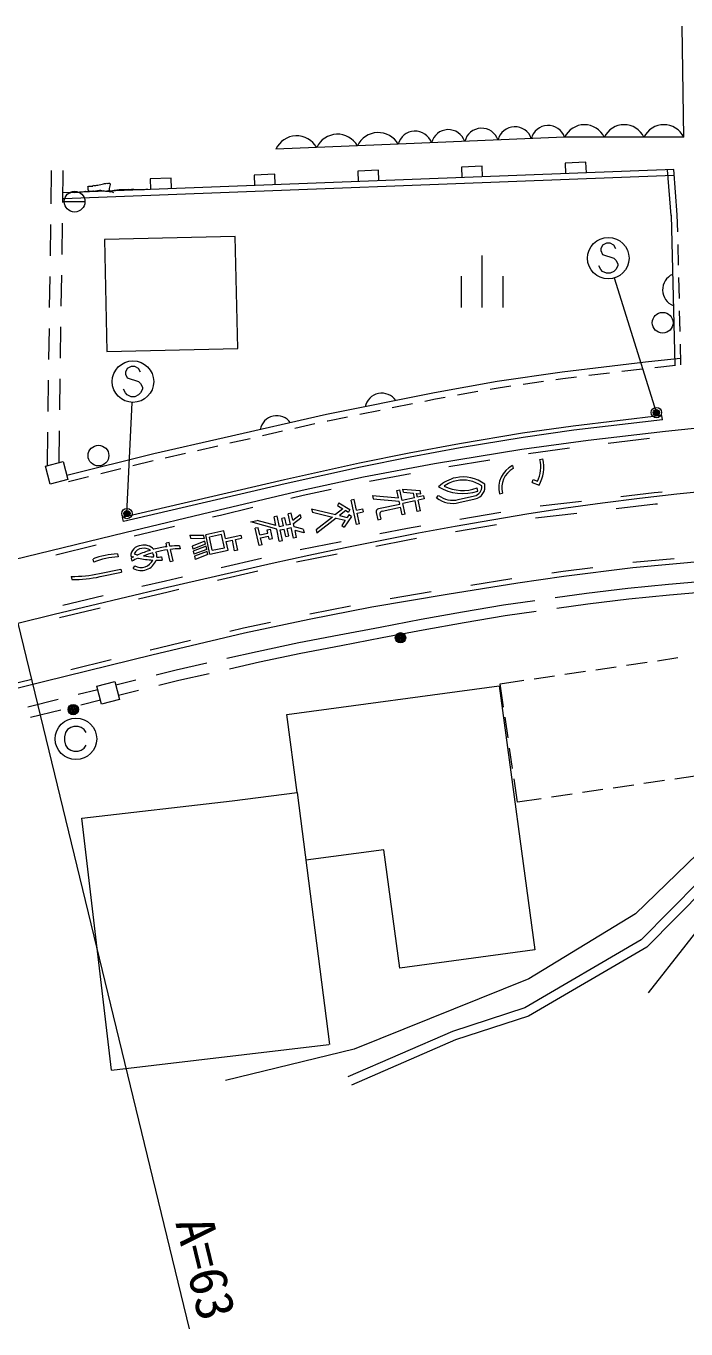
# Model space of a CAD drawing. Units: millimetres at full size, sheet at 1:1000; details may follow other scales. Extents: x 40000 to 680000, y 20000 to 380000.
# Drawn here: x 169795 to 201575, y 256278 to 319065 of the extents above; entities that cross this region are included whole.
import ezdxf
from ezdxf.enums import TextEntityAlignment as Align

# ---------------------------------------------------------------- set-up
doc = ezdxf.new("R2010")
doc.units = ezdxf.units.MM
doc.header["$LTSCALE"] = 1000
doc.header["$PDMODE"] = 32
doc.header["$PDSIZE"] = 500
doc.linetypes.add('CHAIN', pattern=[18.5, 12, -1.5, 3.5, -1.5])
for name, color, linetype, lineweight in [('M-BGD', 7, 'Continuous', 13), ('M-BMK', 2, 'Continuous', 13), ('M-STR-HTXT', 7, 'Continuous', 13), ('M-STR-STR1', 1, 'Continuous', 13), ('M-STR-STRC', 7, 'Continuous', 13)]:
    doc.layers.add(name, color=color, linetype=linetype, lineweight=lineweight)
doc.styles.add('ＭＳ ゴシック', font='')
doc.styles.get('ＭＳ ゴシック').set_extended_font_data('MS Gothic')

msp = doc.modelspace()

# ---------------------------------------------------------------- linework, layer by layer
at = {"layer": 'M-BGD'}
for p, q in [((171000, 310494), (171022, 312108)), ((171561, 310563), (171582, 312101)), ((200988, 312159), (171587, 311034)), ((186768, 312116), (185769, 312077)), ((185769, 312077), (185788, 311578)), ((186787, 311616), (186768, 312116)), ((191765, 312307), (190765, 312269)), ((190765, 312269), (190784, 311769)), ((191784, 311807), (191765, 312307)), ((196761, 312498), (195762, 312460)), ((195762, 312460), (195781, 311960)), ((196780, 311998), (196761, 312498)), ((200862, 309943), (200689, 312136)), ((201161, 309966), (200988, 312159)), ((200999, 311860), (171599, 310735)), ((176775, 311733), (175776, 311695)), ((175776, 311695), (175795, 311195)), ((176795, 311234), (176775, 311733)), ((181772, 311924), (180773, 311886)), ((180773, 311886), (180792, 311387)), ((181791, 311425), (181772, 311924)), ((171633, 310603), (172633, 310603)), ((171526, 308063), (171547, 309563)), ((200861, 309959), (201035, 302735)), ((201181, 309141), (201161, 309966)), ((170965, 307995), (170986, 309494)), ((201220, 307541), (201196, 308541)), ((191753, 308008), (191753, 305508)), ((171491, 305563), (171512, 307063)), ((170930, 305495), (170951, 306995)), ((190753, 307008), (190753, 305508)), ((192753, 307008), (192753, 305508)), ((201258, 305942), (201234, 306941)), ((201297, 304342), (201273, 305342)), ((171456, 303064), (171477, 304563)), ((170895, 302995), (170916, 304495)), ((201335, 302743), (201311, 303742)), ((200077, 302615), (201072, 302716)), ((171421, 300564), (171442, 302064)), ((195313, 302034), (195647, 302081)), ((195647, 302081), (196305, 302161)), ((196900, 302234), (197893, 302356)), ((198488, 302429), (199481, 302550)), ((170860, 300495), (170881, 301995)), ((190572, 301286), (191556, 301463)), ((192147, 301569), (192528, 301638)), ((192528, 301638), (193135, 301724)), ((193729, 301808), (194719, 301949)), ((187431, 300675), (188412, 300873)), ((189000, 300992), (189519, 301097)), ((189519, 301097), (189982, 301180)), ((184330, 300048), (185275, 300239)), ((185863, 300358), (186843, 300556)), ((200441, 300093), (200418, 300292)), ((170824, 297881), (170846, 299495)), ((171386, 298026), (171407, 299564)), ((181175, 299329), (182150, 299551)), ((182735, 299685), (183710, 299907)), ((184295, 300040), (184330, 300048)), ((179615, 298974), (180590, 299196)), ((197834, 298972), (199821, 299199)), ((176495, 298260), (177470, 298483)), ((178055, 298617), (179030, 298840)), ((193986, 298461), (195967, 298735)), ((173388, 297498), (174358, 297739)), ((174941, 297883), (175911, 298124)), ((190155, 297838), (192128, 298162)), ((171835, 297112), (172805, 297353)), ((186337, 297138), (188302, 297506)), ((182544, 296308), (183143, 296451)), ((183143, 296451), (184496, 296745)), ((198439, 296396), (200047, 296586)), ((200047, 296586), (200426, 296623)), ((179153, 295501), (180714, 295872)), ((194552, 295939), (196538, 296173)), ((198212, 295816), (200106, 296039)), ((200106, 296039), (200198, 296048)), ((178768, 295409), (179153, 295501)), ((190690, 295302), (192662, 295639)), ((194334, 295359), (196320, 295593)), ((174994, 294501), (176938, 294969)), ((186839, 294604), (188169, 294870)), ((188169, 294870), (188804, 294979)), ((190484, 294708), (192455, 295046)), ((171221, 293587), (173165, 294058)), ((183001, 293838), (184963, 294229)), ((186643, 294004), (188269, 294329)), ((188269, 294329), (188606, 294387)), ((179186, 292965), (181133, 293423)), ((182814, 293239), (184775, 293631)), ((199020, 293224), (201011, 293410)), ((179010, 292358), (180956, 292816)), ((195112, 292718), (195667, 292799)), ((195667, 292799), (197095, 292980)), ((175377, 292066), (176516, 292336)), ((176516, 292336), (177323, 292526)), ((191218, 292123), (193193, 292435)), ((200742, 292159), (198770, 291957)), ((202771, 292329), (200742, 292159)), ((171569, 291162), (173515, 291624)), ((175209, 291461), (176642, 291801)), ((176642, 291801), (177155, 291922)), ((187331, 291474), (189303, 291811)), ((194296, 291371), (192794, 291156)), ((196787, 291727), (195285, 291512)), ((198770, 291957), (196787, 291727)), ((198827, 291440), (196854, 291211)), ((200790, 291642), (198827, 291440)), ((202827, 291812), (200790, 291642)), ((171410, 290559), (173356, 291021)), ((183460, 290744), (185423, 291126)), ((190808, 290823), (188818, 290465)), ((192794, 291156), (190808, 290823)), ((194369, 290856), (192873, 290643)), ((196854, 291211), (195359, 290997)), ((180264, 290061), (181563, 290339)), ((186845, 290089), (184870, 289714)), ((188818, 290465), (186845, 290089)), ((190897, 290310), (188912, 289953)), ((192873, 290643), (190897, 290310)), ((175785, 289007), (177721, 289463)), ((179610, 289907), (180264, 290061)), ((184870, 289714), (182925, 289337)), ((186942, 289578), (184968, 289203)), ((188912, 289953), (186942, 289578)), ((180932, 288911), (179469, 288580)), ((182925, 289337), (180932, 288911)), ((183029, 288827), (181044, 288403)), ((184968, 289203), (183029, 288827)), ((171949, 288061), (173891, 288540)), ((178494, 288359), (177031, 288027)), ((181044, 288403), (179585, 288073)), ((198715, 288264), (199704, 288409)), ((200199, 288482), (201188, 288628)), ((168125, 287114), (170066, 287595)), ((177031, 288027), (176057, 287786)), ((178610, 287852), (177151, 287521)), ((194263, 287608), (195252, 287754)), ((195747, 287827), (196736, 287972)), ((197231, 288045), (198220, 288191)), ((173248, 287079), (172306, 286846)), ((175087, 287545), (174114, 287303)), ((175213, 287040), (174245, 286800)), ((177151, 287521), (176183, 287281)), ((192573, 287270), (194297, 274542)), ((192625, 287367), (193768, 287535)), ((192790, 286247), (192625, 287367)), ((171335, 286606), (169879, 286247)), ((173379, 286576), (172434, 286342)), ((171463, 286102), (170007, 285742)), ((193009, 284763), (192863, 285752)), ((193227, 283279), (193081, 284268)), ((193465, 281664), (193300, 282784)), ((200544, 282706), (199554, 282560)), ((202028, 282924), (201038, 282779)), ((182848, 282134), (184409, 269984)), ((196092, 282050), (195102, 281905)), ((197576, 282269), (196586, 282123)), ((199060, 282487), (198070, 282342)), ((194608, 281832), (193465, 281664)), ((187029, 279373), (183267, 278863)), ((187803, 273663), (187029, 279373)), ((194297, 274542), (187803, 273663)), ((173907, 268747), (184378, 269980))]:
    msp.add_line(p, q, dxfattribs=at)
for points in [[(201467, 313711), (195732, 313709), (187718, 313371), (181828, 313134)], [(172835, 311111), (172784, 311179), (172785, 311254), (172779, 311296), (172774, 311339), (172816, 311344), (172869, 311351), (172923, 311347), (173008, 311348), (173034, 311394), (173078, 311389), (173153, 311388), (173205, 311395), (173258, 311402), (173311, 311408), (173394, 311430), (173455, 311449), (173517, 311467), (173580, 311476), (173633, 311483), (173686, 311489), (173729, 311484), (173782, 311491), (173836, 311488), (173843, 311435), (173830, 311369), (173817, 311303), (173804, 311237), (173791, 311171), (173786, 311128), (173807, 311130)], [(171915, 311023), (171955, 311050), (172018, 311058), (172071, 311065), (172126, 311051), (172189, 311059), (172233, 311054), (172285, 311061), (172338, 311068), (172391, 311075), (172454, 311083), (172518, 311080), (172581, 311089), (172634, 311096), (172676, 311101), (172730, 311097), (172795, 311095), (172858, 311103), (172911, 311110), (172953, 311116), (173005, 311122), (173049, 311117), (173103, 311114), (173155, 311121), (173198, 311126), (173250, 311133), (173303, 311140), (173344, 311156), (173386, 311161), (173432, 311135), (173475, 311130), (173518, 311136), (173562, 311120), (173618, 311106), (173660, 311111), (173703, 311106), (173747, 311101), (173790, 311096), (173834, 311091), (173879, 311075), (173898, 311089)], [(174025, 311020), (173897, 311099), (173855, 311094), (173813, 311088), (173864, 311106), (173926, 311124), (173977, 311142), (174040, 311150), (174104, 311158), (174167, 311167), (174219, 311173), (174283, 311182), (174325, 311187), (174475, 311185), (174539, 311183), (174602, 311191), (174667, 311189), (174730, 311197), (174795, 311195), (174868, 311204), (174933, 311202), (174986, 311209), (175052, 311196), (175116, 311194), (175182, 311181), (175245, 311189), (175310, 311187), (175364, 311183), (175406, 311189), (175448, 311194), (175502, 311190), (175555, 311197), (175639, 311208), (175661, 311200)], [(201305, 303041), (199632, 302871), (195607, 302378), (192480, 301934), (189462, 301392), (184267, 300341), (179335, 299218), (175952, 298444), (171763, 297403)], [(200418, 300292), (196151, 299785), (193700, 299440), (190674, 298937), (188252, 298480), (185855, 297996), (182235, 297202), (174445, 295379)], [(200441, 300093), (196177, 299587), (193730, 299242), (190709, 298740), (188290, 298284), (185897, 297800), (182279, 297007), (174491, 295184), (174445, 295379)], [(208460, 290387), (208965, 289364), (209181, 287283), (209084, 285928), (208340, 283912), (206744, 281225), (205682, 279769), (203387, 277097), (199753, 272473)], [(208547, 289793), (208722, 287141), (207244, 283658), (204101, 281092), (199148, 276289), (194011, 273156), (185592, 269754), (179392, 268243)], [(179714, 281731), (182848, 282134), (182347, 285884), (192573, 287270)], [(173907, 268747), (172478, 280886), (179714, 281731)], [(204186, 279837), (202210, 277852), (199425, 275031), (193811, 271751), (190327, 270617), (185291, 268421)], [(204498, 279527), (202523, 277542), (199697, 274681), (193992, 271347), (190483, 270206), (185467, 268018)]]:
    msp.add_lwpolyline(points, dxfattribs=at)
for points in [[(173566, 308787), (173684, 303383), (179988, 303521), (179870, 308925)], [(170950, 296985), (170725, 297856), (171588, 298078), (171812, 297207)], [(174067, 287482), (174294, 286614), (173428, 286388), (173202, 287257)]]:
    msp.add_lwpolyline(points, close=True, dxfattribs=at)
for centre in [(172133, 310603), (200455, 304769), (173283, 298364)]:
    msp.add_circle(centre, 500, dxfattribs=at)
for centre, radius, start, end in [((188529, 313169), 836, 18.82262, 166.00689), ((190132, 313237), 836, 18.82262, 166.00689), ((191735, 313304), 836, 18.82262, 166.00689), ((193338, 313372), 836, 18.82262, 166.00689), ((194941, 313439), 836, 18.82262, 166.00689), ((196688, 313248), 1061, 25.78212, 154.25779), ((198600, 313249), 1061, 25.78212, 154.25779), ((200511, 313250), 1061, 25.78212, 154.25779), ((182830, 312670), 1104, 29.47524, 155.13264), ((184793, 312749), 1104, 29.47524, 155.13264), ((186756, 312828), 1104, 29.47524, 155.13264), ((201261, 306355), 812, 113.99653, 248.7568), ((186926, 300560), 812, 34.05229, 168.81256), ((181870, 299475), 812, 35.4499, 170.21017)]:
    msp.add_arc(centre, radius, start, end, dxfattribs=at)
at = {"layer": 'M-BMK'}
msp.add_line((175775, 289005), (175785, 289007), dxfattribs=at)
at = {"layer": 'M-BMK', "linetype": 'CHAIN'}
msp.add_lwpolyline([(169405, 290292), (171152, 290716), (172900, 291138), (174648, 291557), (176397, 291972), (178148, 292381), (179900, 292783), (181654, 293177), (183410, 293560), (185169, 293932), (186931, 294291), (188695, 294636), (190463, 294965), (192233, 295277), (194007, 295570), (195784, 295843), (197564, 296094), (199347, 296321), (201133, 296524), (202922, 296701), (204714, 296850), (206508, 296970), (208050, 297049)], dxfattribs=at)
at = {"layer": 'M-STR-HTXT'}
for p, q in [((200155, 300438), (198135, 306920)), ((174655, 295573), (174898, 300920)), ((169405, 290292), (177653, 256278))]:
    msp.add_line(p, q, dxfattribs=at)
for centre, radius in [((200155, 300438), 150), ((200155, 300438), 120), ((200155, 300438), 90), ((200155, 300438), 60), ((200155, 300438), 30), ((200155, 300438), 20), ((174655, 295573), 150), ((174655, 295573), 120), ((174655, 295573), 90), ((174655, 295573), 60), ((174655, 295573), 30), ((174655, 295573), 20)]:
    msp.add_circle(centre, radius, dxfattribs=at)
for p in [(200155, 300438), (174655, 295573)]:
    msp.add_point(p, dxfattribs=at)
at = {"layer": 'M-STR-STR1'}
msp.add_line((201467, 313711), (201390, 319065), dxfattribs=at)
at = {"layer": 'M-STR-STRC'}
for p, q in [((197564, 308514), (197473, 308332)), ((197473, 308332), (197473, 308242)), ((197746, 308605), (197564, 308514)), ((197927, 308605), (197746, 308605)), ((198109, 308514), (197927, 308605)), ((198200, 308332), (198109, 308514)), ((197473, 308242), (197564, 308060)), ((197564, 308060), (198109, 307878)), ((198109, 307878), (198200, 307787)), ((198200, 307787), (198291, 307605)), ((197473, 307332), (197382, 307514)), ((197564, 307242), (197473, 307332)), ((197746, 307151), (197564, 307242)), ((197927, 307151), (197746, 307151)), ((198109, 307242), (197927, 307151)), ((198200, 307332), (198109, 307242)), ((198291, 307514), (198200, 307332)), ((198291, 307605), (198291, 307514)), ((174853, 302658), (174671, 302567)), ((175034, 302658), (174853, 302658)), ((175216, 302567), (175034, 302658)), ((174671, 302567), (174580, 302385)), ((174580, 302385), (174580, 302294)), ((174580, 302294), (174671, 302112)), ((174671, 302112), (175216, 301930)), ((175307, 302385), (175216, 302567)), ((174580, 301385), (174489, 301567)), ((174671, 301294), (174580, 301385)), ((175216, 301930), (175307, 301840)), ((175307, 301385), (175216, 301294)), ((175307, 301840), (175398, 301658)), ((175398, 301567), (175307, 301385)), ((175398, 301658), (175398, 301567)), ((174853, 301203), (174671, 301294)), ((175034, 301203), (174853, 301203)), ((175216, 301294), (175034, 301203)), ((193224, 297890), (193257, 297739)), ((194544, 298175), (194690, 298207)), ((194168, 297071), (194223, 297211)), ((194168, 297071), (194503, 296939)), ((194223, 297211), (194431, 297128)), ((186479, 296436), (187731, 296322)), ((186479, 296436), (186512, 296282)), ((187652, 296689), (187799, 296720)), ((187731, 296322), (187652, 296689)), ((187909, 296207), (187799, 296720)), ((187979, 296598), (187945, 296752)), ((187945, 296752), (188780, 296676)), ((187979, 296598), (188448, 296556)), ((188496, 296334), (188448, 296556)), ((188643, 296365), (188605, 296542)), ((188605, 296542), (188813, 296523)), ((188936, 296429), (188643, 296365)), ((188813, 296523), (188780, 296676)), ((188936, 296429), (188967, 296282)), ((189570, 296335), (189666, 296450)), ((190611, 296253), (191393, 296421)), ((191546, 296658), (191514, 296806)), ((192597, 296528), (192744, 296559)), ((183547, 295803), (184698, 295520)), ((183547, 295803), (183582, 295640)), ((185055, 295798), (184698, 295520)), ((184866, 296088), (184788, 295960)), ((184788, 295960), (185055, 295798)), ((184866, 296088), (185396, 295767)), ((185396, 295767), (185318, 295639)), ((185599, 296246), (185453, 296214)), ((185706, 295041), (185453, 296214)), ((185710, 295733), (185599, 296246)), ((185710, 295733), (186003, 295796)), ((186003, 295796), (186035, 295649)), ((186512, 296282), (187764, 296169)), ((186768, 295808), (187794, 296029)), ((186946, 295693), (187826, 295882)), ((187794, 296029), (187764, 296169)), ((187905, 295516), (187826, 295882)), ((188496, 296334), (187909, 296207)), ((188528, 296187), (187941, 296061)), ((188052, 295547), (187941, 296061)), ((188638, 295674), (188528, 296187)), ((188967, 296282), (188674, 296219)), ((188785, 295705), (188674, 296219)), ((190642, 296106), (191424, 296275)), ((180614, 295171), (180931, 295239)), ((181865, 294827), (180614, 295171)), ((181829, 294992), (180931, 295239)), ((181885, 295445), (181738, 295413)), ((181829, 294992), (181738, 295413)), ((181995, 294932), (181885, 295445)), ((182258, 295372), (182112, 295340)), ((182191, 294974), (182112, 295340)), ((182338, 295006), (182258, 295372)), ((182569, 295593), (182422, 295561)), ((182533, 295048), (182422, 295561)), ((182643, 295250), (182569, 295593)), ((182643, 295250), (182992, 295530)), ((182678, 295086), (183027, 295366)), ((182992, 295530), (183027, 295366)), ((183582, 295640), (184547, 295403)), ((184547, 295403), (183764, 294793)), ((184733, 295357), (183800, 294630)), ((184733, 295357), (185167, 295250)), ((185192, 295715), (184883, 295475)), ((184883, 295475), (185258, 295382)), ((185167, 295250), (184995, 295000)), ((185469, 295425), (185119, 294915)), ((185192, 295715), (185318, 295639)), ((185346, 295510), (185258, 295382)), ((185469, 295425), (185346, 295510)), ((185742, 295586), (186035, 295649)), ((185852, 295073), (185742, 295586)), ((186653, 295629), (186732, 295263)), ((186732, 295263), (186879, 295294)), ((186831, 295514), (186879, 295294)), ((188052, 295547), (187905, 295516)), ((188785, 295705), (188638, 295674)), ((177681, 294538), (178348, 294529)), ((177681, 294538), (177714, 294388)), ((178381, 294378), (178348, 294529)), ((179326, 294740), (178446, 294550)), ((178646, 293621), (178446, 294550)), ((179211, 294561), (178624, 294435)), ((179348, 293926), (179211, 294561)), ((179405, 294373), (179326, 294740)), ((179405, 294373), (180138, 294531)), ((180138, 294531), (180170, 294385)), ((180981, 294892), (180834, 294860)), ((181014, 294029), (180834, 294860)), ((181055, 294550), (180981, 294892)), ((181055, 294550), (181446, 294634)), ((181086, 294403), (181477, 294488)), ((181414, 294781), (181561, 294812)), ((181446, 294634), (181414, 294781)), ((181509, 294341), (181477, 294488)), ((181656, 294373), (181561, 294812)), ((181991, 294240), (181865, 294827)), ((182191, 294974), (181995, 294932)), ((182027, 294785), (182223, 294827)), ((182138, 294272), (182027, 294785)), ((182302, 294461), (182223, 294827)), ((182302, 294461), (182448, 294492)), ((182533, 295048), (182338, 295006)), ((182369, 294859), (182565, 294901)), ((182448, 294492), (182369, 294859)), ((182675, 294388), (182565, 294901)), ((182713, 294926), (182678, 295086)), ((183146, 294814), (182713, 294926)), ((182822, 294419), (182748, 294762)), ((183181, 294650), (182748, 294762)), ((183146, 294814), (183181, 294650)), ((183764, 294793), (183800, 294630)), ((184995, 295000), (185119, 294915)), ((185852, 295073), (185706, 295041)), ((176687, 294170), (176540, 294139)), ((176576, 293974), (176540, 294139)), ((176725, 293993), (176687, 294170)), ((176876, 293291), (176757, 293845)), ((177179, 294024), (177211, 293874)), ((177714, 294388), (178381, 294378)), ((178410, 294243), (177796, 294008)), ((177796, 294008), (177828, 293860)), ((178442, 294095), (177828, 293860)), ((178463, 293996), (177849, 293761)), ((178495, 293847), (177881, 293613)), ((178442, 294095), (178410, 294243)), ((178495, 293847), (178463, 293996)), ((178761, 293800), (178624, 294435)), ((178761, 293800), (179348, 293926)), ((179437, 294226), (179730, 294290)), ((179526, 293811), (179437, 294226)), ((179841, 293777), (179730, 294290)), ((179876, 294321), (180170, 294385)), ((179987, 293808), (179876, 294321)), ((181160, 294061), (181014, 294029)), ((181160, 294061), (181086, 294403)), ((181509, 294341), (181656, 294373)), ((181991, 294240), (182138, 294272)), ((182822, 294419), (182675, 294388)), ((173052, 293233), (173020, 293382)), ((174194, 293633), (174226, 293486)), ((174853, 293423), (174886, 293271)), ((176324, 293481), (176356, 293332)), ((176730, 293259), (176607, 293827)), ((176730, 293259), (176876, 293291)), ((177849, 293761), (177881, 293613)), ((178517, 293749), (177902, 293514)), ((177902, 293514), (177934, 293365)), ((178549, 293600), (177934, 293365)), ((178549, 293600), (178517, 293749)), ((178646, 293621), (179526, 293811)), ((179987, 293808), (179841, 293777)), ((173326, 292678), (174352, 292900)), ((173357, 292532), (174384, 292753)), ((174352, 292900), (174384, 292753)), ((174960, 292928), (175036, 293058)), ((171973, 292544), (172006, 292394)), ((171797, 285164), (171697, 285014)), ((171947, 285264), (171797, 285164)), ((172097, 285314), (171947, 285264)), ((172297, 285314), (172097, 285314)), ((172447, 285264), (172297, 285314)), ((172597, 285164), (172447, 285264)), ((172697, 285014), (172597, 285164)), ((171697, 285014), (171647, 284814)), ((171647, 284814), (171647, 284614)), ((171647, 284614), (171697, 284414)), ((171697, 284414), (171797, 284264)), ((171797, 284264), (171947, 284164)), ((171947, 284164), (172097, 284114)), ((172097, 284114), (172297, 284114)), ((172297, 284114), (172447, 284164)), ((172447, 284164), (172597, 284264)), ((172597, 284264), (172697, 284414))]:
    msp.add_line(p, q, dxfattribs=at)
for points in [[(200598, 299540), (203373, 299830), (206276, 300069), (209477, 300271), (212827, 300348), (215751, 300358), (218590, 300254), (221943, 299986), (225306, 299598), (228558, 299167), (231645, 298631), (234994, 297948), (238331, 297204), (241627, 296318), (244533, 295414), (247527, 294387), (249749, 293553), (249781, 293545), (250936, 293157), (251949, 293030), (253029, 293157), (254034, 293470), (254754, 293863)], [(150658, 289070), (156007, 290236), (159835, 291108), (163782, 292040), (174551, 294652), (179095, 295744), (183088, 296694), (186041, 297337), (189471, 297979), (193679, 298671), (196867, 299113), (200598, 299540)], [(151750, 282952), (155822, 283870), (164864, 286047), (170698, 287495), (175844, 288764), (180319, 289817), (183432, 290484), (186447, 291070), (190083, 291690), (193485, 292228), (195701, 292551), (199022, 292973), (202689, 293315)]]:
    msp.add_lwpolyline(points, dxfattribs=at)
for centre, radius in [((197836, 307878), 1000), ((174943, 301930), 1000), ((187828, 289585), 250), ((187828, 289585), 204), ((187828, 289585), 159), ((187828, 289585), 114), ((187828, 289585), 68.2), ((187828, 289585), 22.7), ((172067, 286123), 250), ((172067, 286123), 204), ((172197, 284714), 1000), ((172067, 286123), 159), ((172067, 286123), 114), ((172067, 286123), 68.2), ((172067, 286123), 22.7)]:
    msp.add_circle(centre, radius, dxfattribs=at)
for centre, radius, start, end in [((193751, 296822), 1191, 116.27376, 194.32644), ((193751, 296822), 1041, 118.35788, 194.63732), ((192923, 297819), 1659, 335.38089, 12.37981), ((192923, 297819), 1809, 330.86549, 12.36241), ((190893, 295522), 1824, 102.85886, 132.52936), ((190893, 295522), 1674, 102.91911, 125.22052), ((190833, 295567), 1767, 53.49902, 101.29069), ((190833, 295567), 1617, 55.64314, 101.20913), ((191296, 296862), 601, 282.29676, 12.04324), ((190820, 298729), 2194, 238.08258, 289.32527), ((190324, 297237), 1026, 230.12261, 286.25463), ((190820, 298729), 2044, 244.11161, 289.85335), ((191296, 296862), 451, 282.33901, 5.08114), ((186800, 295661), 150, 102.17, 192.17), ((190323, 297236), 1174, 230.10271, 285.7818), ((186978, 295546), 150, 102.17, 192.17), ((175362, 293504), 529, 92.8754, 178.84473), ((175368, 293502), 385, 89.54673, 161.58642), ((175486, 293418), 633, 42.77503, 103.80107), ((175486, 293418), 483, 52.29195, 103.80107), ((177316, 288689), 5337, 97.97969, 104.82678), ((177316, 288689), 5337, 91.47974, 96.36305), ((177316, 288689), 5187, 91.16677, 96.19451), ((174419, 289718), 3922, 93.284, 110.88553), ((174441, 289643), 3850, 93.20314, 111.13685), ((176135, 297926), 4599, 253.55361, 255.2384), ((177316, 288689), 5337, 116.16289, 117.49066), ((177316, 288689), 5187, 114.10147, 117.94511), ((175343, 293578), 754, 239.45345, 340.60171), ((176135, 297926), 4449, 255.25293, 257.63224), ((175343, 293578), 604, 239.45345, 336.08377), ((177316, 288689), 5337, 106.71446, 113.57239), ((176135, 297926), 4599, 258.24765, 267.01103), ((177316, 288689), 5187, 105.91702, 111.04792), ((176135, 297926), 4449, 261.18854, 267.47828), ((175486, 293418), 483, 17.40094, 32.38421), ((175343, 293578), 604, 350.77072, 358.50846), ((177316, 288689), 5187, 97.85828, 104.20078), ((175486, 293418), 633, 15.12015, 28.19173), ((176135, 297926), 4599, 268.9941, 272.75156), ((176135, 297926), 4449, 269.42418, 272.43096), ((175343, 293578), 754, 352.30478, 0.37589), ((172083, 298323), 5780, 268.91233, 282.40606), ((172083, 298323), 5930, 269.25355, 282.40606)]:
    msp.add_arc(centre, radius, start, end, dxfattribs=at)

# ---------------------------------------------------------------- texts
at = {"layer": 'M-STR-HTXT', "style": 'ＭＳ ゴシック'}
msp.add_text('A=63', height=1833, rotation=283.631, dxfattribs=at).set_placement((176441, 261278), align=Align.BOTTOM_LEFT)

doc.saveas('drawing.dxf')
